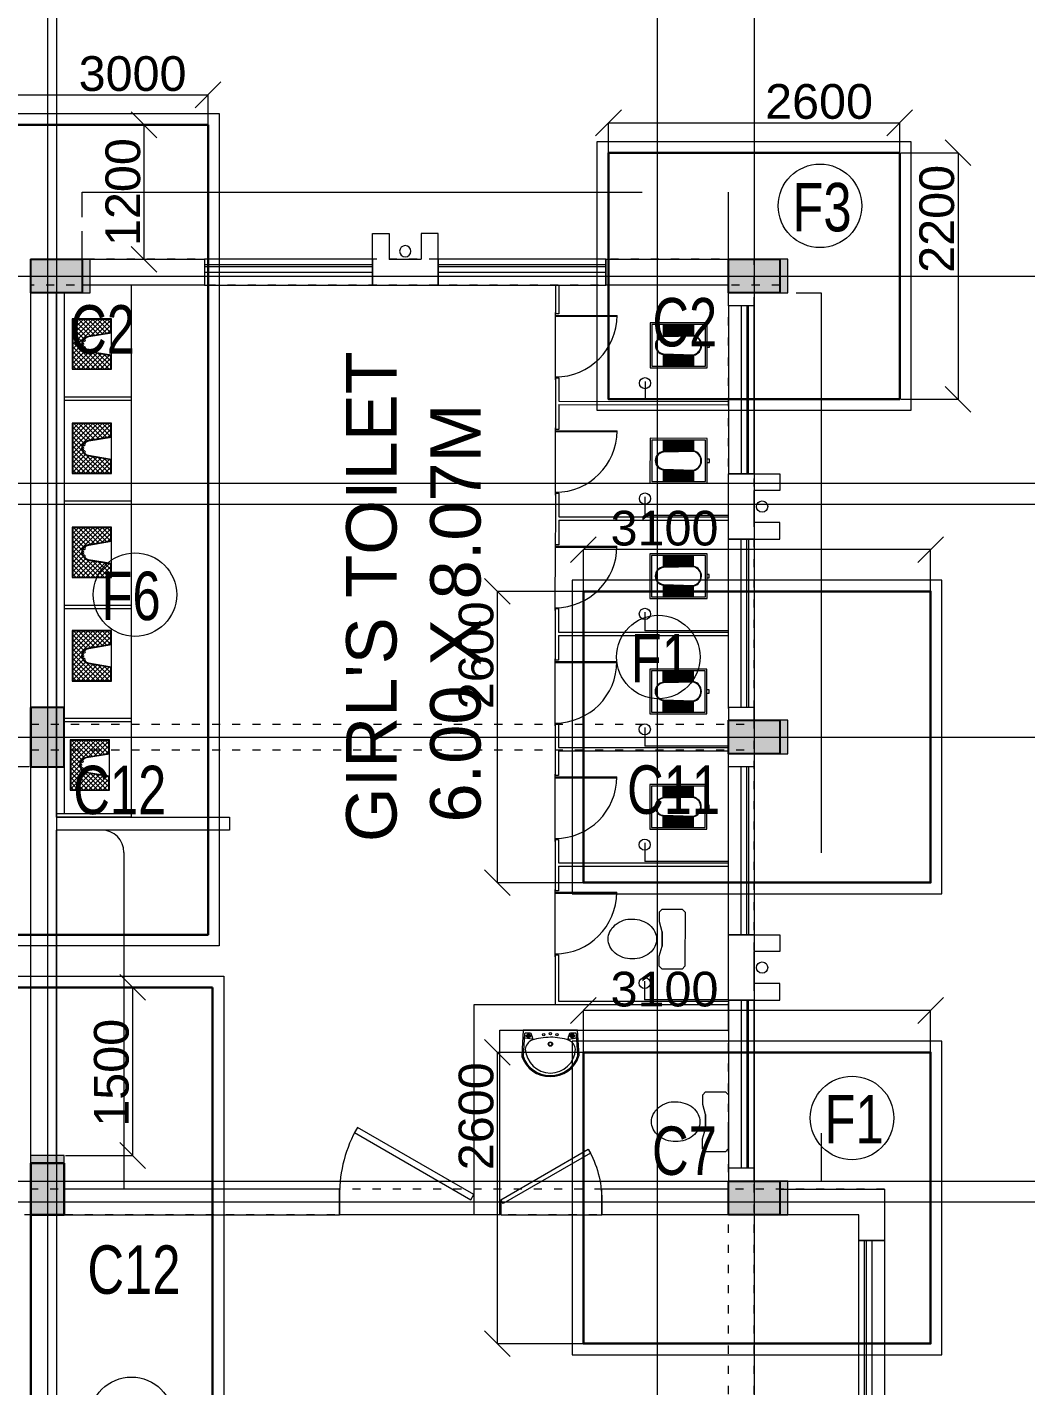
# Model space of a CAD drawing. Header units: inches. Extents: x 719368 to 6315912, y -2624014 to 446967.
# Drawn here: x 6032277 to 6041275, y -2131676 to -2119548 of the extents above; entities that cross this region are included whole.
import ezdxf
from ezdxf.lldxf.tags import DXFTag

# ---------------------------------------------------------------- set-up
doc = ezdxf.new("R2010")
doc.units = ezdxf.units.IN
doc.header["$LTSCALE"] = 20
doc.header["$MEASUREMENT"] = 0
doc.header["$PDMODE"] = 3
for name, pattern in [('ACAD_ISO03W100', [30, 12, -18]), ('CENTER', [2, 1.25, -0.25, 0.25, -0.25]), ('CENTER2', [1.125, 0.75, -0.125, 0.125, -0.125]), ('DASHED2', [0.375, 0.25, -0.125])]:
    doc.linetypes.add(name, pattern=pattern)
doc.layers.get('0').update_dxf_attribs({"color": 51, "lineweight": 30})
doc.layers.get('Defpoints').update_dxf_attribs({"lineweight": 25})
for name, color, linetype, lineweight in [('COL HATCH', 254, 'Continuous', 5), ('COL.FILL', 6, 'Continuous', 20), ('COLUMN', 2, 'Continuous', 25), ('CUBICAL TOILET', 160, 'Continuous', 9), ('DIM', 7, 'Continuous', 13), ('DOOR', 43, 'Continuous', 13), ('FIXTURE', 15, 'DASHDOT', 9), ('FOOTING', 73, 'Continuous', 30), ('GRID', 202, 'CENTER', 5), ('HACHE', 6, 'Continuous', 9), ('HIDDEN', 181, 'ACAD_ISO03W100', 18), ('PROJ.', 30, 'DASHED2', 13), ('STAIR', 4, 'Continuous', 25), ('Text', 7, 'Continuous', 15), ('Ventilator', 6, 'DASHED', 20), ('WALL', 1, 'Continuous', 18), ('window', 71, 'Continuous', 18), ('Window-Wall', 7, 'Continuous', 20)]:
    doc.layers.add(name, color=color, linetype=linetype, lineweight=lineweight)
doc.layers.add('expension joint', color=248, linetype='Continuous')
doc.styles.add('BOLD', font='arial.ttf')
doc.styles.add('DIM SUMBI', font='arial.ttf')
doc.styles.add('L120', font='simplex.shx', dxfattribs={"height": 1})
tags = doc.linetypes.add('DASHDOT', pattern=[1, 0.5, -0.25, 0, -0.25]).pattern_tags.tags
tags[10:11] = [DXFTag(74, 4), DXFTag(75, 0), DXFTag(340, '0'), DXFTag(46, 1.0), DXFTag(50, 0.0), DXFTag(44, 0.0), DXFTag(45, 0.0)]
tags[8:9] = [DXFTag(74, 4), DXFTag(75, 0), DXFTag(340, '0'), DXFTag(46, 1.0), DXFTag(50, 0.0), DXFTag(44, 0.0), DXFTag(45, 0.0)]
tags[6:7] = [DXFTag(74, 4), DXFTag(75, 0), DXFTag(340, '0'), DXFTag(46, 1.0), DXFTag(50, 0.0), DXFTag(44, 0.0), DXFTag(45, 0.0)]
tags[4:5] = [DXFTag(74, 4), DXFTag(75, 0), DXFTag(340, '0'), DXFTag(46, 1.0), DXFTag(50, 0.0), DXFTag(44, 0.0), DXFTag(45, 0.0)]
tags = doc.linetypes.add('DASHED', pattern=[0.75, 0.5, -0.25]).pattern_tags.tags
tags[6:7] = [DXFTag(74, 4), DXFTag(75, 0), DXFTag(340, '0'), DXFTag(46, 1.0), DXFTag(50, 0.0), DXFTag(44, 0.0), DXFTag(45, 0.0)]
tags[4:5] = [DXFTag(74, 4), DXFTag(75, 0), DXFTag(340, '0'), DXFTag(46, 1.0), DXFTag(50, 0.0), DXFTag(44, 0.0), DXFTag(45, 0.0)]
doc.dimstyles.new('PL1', dxfattribs={"dimtxt": 275, "dimasz": 230, "dimexe": 0.18, "dimexo": 12, "dimgap": 30, "dimtad": 1, "dimjust": 1, "dimdec": 0, "dimzin": 0, "dimdsep": 46, "dimtxsty": 'BOLD', "dimblk": 'OBLIQUE', "dimcen": 0.09, "dimclrd": 256, "dimclre": 256, "dimadec": 0, "dimazin": 0, "dimtfac": 1, "dimtdec": 0, "dimtofl": 0, "dimtmove": 0, "dimatfit": 3, "dimfxl": 0.18, "dimtolj": 1, "dimtzin": 0, "dimlwd": -1, "dimlwe": -1, "dimarcsym": 0})

# ---------------------------------------------------------------- blocks, each defined once
blk = doc.blocks.new('C3')
at = {"layer": 'COLUMN'}
h = blk.add_hatch(color=7, dxfattribs=at)
h.dxf.hatch_style = 1
h.paths.add_polyline_path([(0.3, 0), (0, 0), (0, -0.53), (0.3, -0.53)])
for p, q in [((0, 0), (0, -0.53)), ((0.3, 0), (0, 0)), ((0.3, -0.53), (0.3, 0)), ((0, -0.53), (0.3, -0.53))]:
    blk.add_line(p, q, dxfattribs=at)
blk = doc.blocks.new('_Oblique')
at = {"layer": 'STAIR', "color": 0, "lineweight": -2}
blk.add_line((-0.5, -0.5), (0.5, 0.5), dxfattribs=at)
blk = doc.blocks.new('*D386')
at = {"layer": 'Defpoints', "color": 0, "transparency": 16777216}
for p in [(6040068, -2120669), (6040068, -2122869), (6040589, -2122869)]:
    blk.add_point(p, dxfattribs=at)
at = {"layer": 'DIM', "transparency": 16777216}
for p, q in [((6040080, -2120669), (6040590, -2120669)), ((6040589, -2120669), (6040589, -2122869)), ((6040080, -2122869), (6040590, -2122869))]:
    blk.add_line(p, q, dxfattribs=at)
at = {"layer": 'DIM', "transparency": 16777216, "xscale": 230, "yscale": 230, "zscale": 230}
for p, rotation in [((6040589, -2120669), 90), ((6040589, -2122869), 270)]:
    blk.add_blockref('_Oblique', p, dxfattribs=dict(at, rotation=rotation))
at = {"layer": 'DIM', "color": 0, "transparency": 16777216, "insert": (6040401, -2121259), "char_height": 310, "attachment_point": 5, "rotation": 90, "style": 'BOLD'}
blk.add_mtext('\\A1;2200', dxfattribs=at)
blk = doc.blocks.new('*D387')
at = {"layer": 'Defpoints', "color": 0, "transparency": 16777216}
for p in [(6040068, -2120402), (6037468, -2120915), (6040068, -2120907)]:
    blk.add_point(p, dxfattribs=at)
at = {"layer": 'DIM', "transparency": 16777216}
for p, q in [((6037468, -2120903), (6037468, -2120402)), ((6037468, -2120402), (6040068, -2120402)), ((6040068, -2120895), (6040068, -2120402))]:
    blk.add_line(p, q, dxfattribs=at)
at = {"layer": 'DIM', "transparency": 16777216, "xscale": 230, "yscale": 230, "zscale": 230, "rotation": 180}
blk.add_blockref('_Oblique', (6037468, -2120402), dxfattribs=at)
at = {"layer": 'DIM', "transparency": 16777216, "xscale": 230, "yscale": 230, "zscale": 230}
blk.add_blockref('_Oblique', (6040068, -2120402), dxfattribs=at)
at = {"layer": 'DIM', "color": 0, "transparency": 16777216, "insert": (6039348, -2120213), "char_height": 310, "attachment_point": 5, "style": 'BOLD'}
blk.add_mtext('\\A1;2600', dxfattribs=at)
blk = doc.blocks.new('*D400')
at = {"layer": 'Defpoints', "color": 0, "transparency": 16777216}
for p in [(6033892, -2120152), (6030892, -2120666), (6033892, -2120658)]:
    blk.add_point(p, dxfattribs=at)
at = {"layer": 'DIM', "transparency": 16777216}
for p, q in [((6030892, -2120654), (6030892, -2120152)), ((6030892, -2120152), (6033892, -2120152)), ((6033892, -2120646), (6033892, -2120152))]:
    blk.add_line(p, q, dxfattribs=at)
at = {"layer": 'DIM', "transparency": 16777216, "xscale": 230, "yscale": 230, "zscale": 230, "rotation": 180}
blk.add_blockref('_Oblique', (6030892, -2120152), dxfattribs=at)
at = {"layer": 'DIM', "transparency": 16777216, "xscale": 230, "yscale": 230, "zscale": 230}
blk.add_blockref('_Oblique', (6033892, -2120152), dxfattribs=at)
at = {"layer": 'DIM', "color": 0, "transparency": 16777216, "insert": (6033218, -2119964), "char_height": 310, "attachment_point": 5, "style": 'BOLD'}
blk.add_mtext('\\A1;3000', dxfattribs=at)
blk = doc.blocks.new('*D401')
at = {"layer": 'Defpoints', "color": 0, "transparency": 16777216}
for p in [(6033034, -2120420), (6033034, -2121620), (6033321, -2121620)]:
    blk.add_point(p, dxfattribs=at)
at = {"layer": 'DIM', "transparency": 16777216}
for p, q in [((6033046, -2120420), (6033321, -2120420)), ((6033321, -2121620), (6033321, -2120420)), ((6033046, -2121620), (6033321, -2121620))]:
    blk.add_line(p, q, dxfattribs=at)
at = {"layer": 'DIM', "transparency": 16777216, "xscale": 230, "yscale": 230, "zscale": 230}
for p, rotation in [((6033321, -2120420), 90), ((6033321, -2121620), 270)]:
    blk.add_blockref('_Oblique', p, dxfattribs=dict(at, rotation=rotation))
at = {"layer": 'DIM', "color": 0, "transparency": 16777216, "insert": (6033133, -2121020), "char_height": 310, "attachment_point": 5, "rotation": 90, "style": 'BOLD'}
blk.add_mtext('\\A1;1200', dxfattribs=at)
blk = doc.blocks.new('*D402')
at = {"layer": 'Defpoints', "color": 0, "transparency": 16777216}
for p in [(6032308, -2126150), (6031386, -2127650), (6032308, -2127650)]:
    blk.add_point(p, dxfattribs=at)
at = {"layer": 'DIM', "transparency": 16777216}
for p, q in [((6032296, -2126150), (6031385, -2126150)), ((6031386, -2127650), (6031386, -2126150)), ((6032296, -2127650), (6031385, -2127650))]:
    blk.add_line(p, q, dxfattribs=at)
at = {"layer": 'DIM', "transparency": 16777216, "xscale": 230, "yscale": 230, "zscale": 230}
for p, rotation in [((6031386, -2126150), 90), ((6031386, -2127650), 270)]:
    blk.add_blockref('_Oblique', p, dxfattribs=dict(at, rotation=rotation))
at = {"layer": 'DIM', "color": 0, "transparency": 16777216, "insert": (6031197, -2126887), "char_height": 310, "attachment_point": 5, "rotation": 90, "style": 'BOLD'}
blk.add_mtext('\\A1;1500', dxfattribs=at)
blk = doc.blocks.new('*D403')
at = {"layer": 'Defpoints', "color": 0, "transparency": 16777216}
for p in [(6032608, -2128120), (6033218, -2128120), (6032608, -2129620)]:
    blk.add_point(p, dxfattribs=at)
at = {"layer": 'DIM', "transparency": 16777216}
for p, q in [((6032620, -2128120), (6033219, -2128120)), ((6033218, -2128120), (6033218, -2129620)), ((6032620, -2129620), (6033219, -2129620))]:
    blk.add_line(p, q, dxfattribs=at)
at = {"layer": 'DIM', "transparency": 16777216, "xscale": 230, "yscale": 230, "zscale": 230}
for p, rotation in [((6033218, -2128120), 90), ((6033218, -2129620), 270)]:
    blk.add_blockref('_Oblique', p, dxfattribs=dict(at, rotation=rotation))
at = {"layer": 'DIM', "color": 0, "transparency": 16777216, "insert": (6033030, -2128882), "char_height": 310, "attachment_point": 5, "rotation": 90, "style": 'BOLD'}
blk.add_mtext('\\A1;1500', dxfattribs=at)
blk = doc.blocks.new('*D225')
at = {"layer": 'Defpoints', "color": 0, "transparency": 16777216}
for p in [(6037484, -2124585), (6036475, -2127185), (6037457, -2127185)]:
    blk.add_point(p, dxfattribs=at)
at = {"layer": 'DIM', "transparency": 16777216}
for p, q in [((6037472, -2124585), (6036475, -2124585)), ((6036475, -2124585), (6036475, -2127185)), ((6037445, -2127185), (6036475, -2127185))]:
    blk.add_line(p, q, dxfattribs=at)
at = {"layer": 'DIM', "transparency": 16777216, "xscale": 230, "yscale": 230, "zscale": 230}
for p, rotation in [((6036475, -2124585), 90), ((6036475, -2127185), 270)]:
    blk.add_blockref('_Oblique', p, dxfattribs=dict(at, rotation=rotation))
at = {"layer": 'DIM', "color": 0, "transparency": 16777216, "insert": (6036287, -2125155), "char_height": 310, "attachment_point": 5, "rotation": 90, "style": 'BOLD'}
blk.add_mtext('\\A1;2600', dxfattribs=at)
blk = doc.blocks.new('*D226')
at = {"layer": 'Defpoints', "color": 0, "transparency": 16777216}
for p in [(6037244, -2124211), (6037244, -2124823), (6040344, -2124831)]:
    blk.add_point(p, dxfattribs=at)
at = {"layer": 'DIM', "transparency": 16777216}
for p, q in [((6037244, -2124811), (6037244, -2124211)), ((6040344, -2124211), (6037244, -2124211)), ((6040344, -2124819), (6040344, -2124211))]:
    blk.add_line(p, q, dxfattribs=at)
at = {"layer": 'DIM', "transparency": 16777216, "xscale": 230, "yscale": 230, "zscale": 230, "rotation": 180}
blk.add_blockref('_Oblique', (6037244, -2124211), dxfattribs=at)
at = {"layer": 'DIM', "transparency": 16777216, "xscale": 230, "yscale": 230, "zscale": 230}
blk.add_blockref('_Oblique', (6040344, -2124211), dxfattribs=at)
at = {"layer": 'DIM', "color": 0, "transparency": 16777216, "insert": (6037968, -2124022), "char_height": 310, "attachment_point": 5, "style": 'BOLD'}
blk.add_mtext('\\A1;3100', dxfattribs=at)
blk = doc.blocks.new('*D227')
at = {"layer": 'Defpoints', "color": 0, "transparency": 16777216}
for p in [(6037484, -2128700), (6036475, -2131300), (6037457, -2131300)]:
    blk.add_point(p, dxfattribs=at)
at = {"layer": 'DIM', "transparency": 16777216}
for p, q in [((6037472, -2128700), (6036475, -2128700)), ((6036475, -2128700), (6036475, -2131300)), ((6037445, -2131300), (6036475, -2131300))]:
    blk.add_line(p, q, dxfattribs=at)
at = {"layer": 'DIM', "transparency": 16777216, "xscale": 230, "yscale": 230, "zscale": 230}
for p, rotation in [((6036475, -2128700), 90), ((6036475, -2131300), 270)]:
    blk.add_blockref('_Oblique', p, dxfattribs=dict(at, rotation=rotation))
at = {"layer": 'DIM', "color": 0, "transparency": 16777216, "insert": (6036287, -2129270), "char_height": 310, "attachment_point": 5, "rotation": 90, "style": 'BOLD'}
blk.add_mtext('\\A1;2600', dxfattribs=at)
blk = doc.blocks.new('*D228')
at = {"layer": 'Defpoints', "color": 0, "transparency": 16777216}
for p in [(6037244, -2128326), (6037244, -2128938), (6040344, -2128946)]:
    blk.add_point(p, dxfattribs=at)
at = {"layer": 'DIM', "transparency": 16777216}
for p, q in [((6037244, -2128926), (6037244, -2128326)), ((6040344, -2128326), (6037244, -2128326)), ((6040344, -2128934), (6040344, -2128326))]:
    blk.add_line(p, q, dxfattribs=at)
at = {"layer": 'DIM', "transparency": 16777216, "xscale": 230, "yscale": 230, "zscale": 230, "rotation": 180}
blk.add_blockref('_Oblique', (6037244, -2128326), dxfattribs=at)
at = {"layer": 'DIM', "transparency": 16777216, "xscale": 230, "yscale": 230, "zscale": 230}
blk.add_blockref('_Oblique', (6040344, -2128326), dxfattribs=at)
at = {"layer": 'DIM', "color": 0, "transparency": 16777216, "insert": (6037968, -2128137), "char_height": 310, "attachment_point": 5, "style": 'BOLD'}
blk.add_mtext('\\A1;3100', dxfattribs=at)
blk = doc.blocks.new('*U81')
for p, q in [((0, 0), (0, 6)), ((40, 0), (40, 6))]:
    blk.add_line(p, q)
blk.add_lwpolyline([(0, 0), (34.64, -20), (35.52, -18.48), (0.88, 1.52)], close=True)
blk.add_arc((0, 0), 40, 330, 360)
blk = doc.blocks.new('New Doors')
at = {"layer": 'DOOR'}
blk.add_line((0, 0.18), (1.199, 0.18), dxfattribs=at)
at = {"layer": 'DOOR', "xscale": 0.0299845412869386, "yscale": 0.0299845412869386, "zscale": 0.0299845412869386}
blk.add_blockref('*U81', (0, 0), dxfattribs=at)
blk = doc.blocks.new('*X5')
at = {"color": 0}
for p, q in [((705, 323), (943, 561)), ((705, 365), (900, 561)), ((705, 408), (858, 561)), ((705, 450), (815, 561)), ((705, 493), (773, 561)), ((705, 535), (730, 561)), ((848, 383), (705, 526)), ((854, 419), (712, 561)), ((866, 449), (755, 561)), ((888, 469), (797, 561)), ((921, 479), (839, 561)), ((1145, 298), (882, 561)), ((899, 474), (985, 561)), ((1145, 340), (924, 561)), ((944, 477), (1027, 561)), ((1145, 383), (967, 561)), ((971, 462), (1070, 561)), ((990, 438), (1112, 561)), ((998, 404), (1145, 551)), ((1004, 368), (1145, 508)), ((1145, 425), (1009, 561)), ((1145, 467), (1051, 561)), ((1145, 510), (1094, 561)), ((1145, 552), (1136, 561)), ((842, 346), (705, 483)), ((835, 310), (705, 441)), ((705, 280), (858, 434)), ((829, 274), (705, 398)), ((705, 238), (847, 381)), ((1145, 255), (999, 401)), ((1011, 332), (1145, 466)), ((1017, 295), (1145, 423)), ((1023, 259), (1145, 381)), ((823, 237), (705, 356)), ((798, 221), (705, 314)), ((755, 221), (705, 271)), ((730, 221), (839, 330)), ((772, 221), (830, 279)), ((1137, 221), (1007, 350)), ((1095, 221), (1016, 299)), ((1052, 221), (1024, 248)), ((1029, 223), (1145, 339)), ((1069, 221), (1145, 296)), ((1112, 221), (1145, 254)), ((713, 221), (705, 229)), ((815, 221), (822, 228))]:
    blk.add_line(p, q, dxfattribs=at)
blk = doc.blocks.new('RSA CL7')
blk.add_lwpolyline([(8.86, 0), (-8.86, 0), (-8.86, -13.78), (-3.94, -13.78), (3.94, -13.78), (8.86, -13.78)], close=True)
blk.add_lwpolyline([(-4.1, -13.58), (-2.78, -5.72, -0.835943), (2.8, -5.76), (4.1, -13.58), (8.66, -13.58), (8.66, -0.2), (-8.66, -0.2), (-8.66, -13.58)], format="xyb", close=True)
blk.add_lwpolyline([(-3.94, -13.78), (-2.59, -5.75, -0.835548), (2.61, -5.79), (3.94, -13.78)], format="xyb")
for centre, start, end in [((-1.41, -4.14), 207.2135, 40.9564), ((-0.03, -3.6), 185.8999, 355.8249), ((1.47, -4.14), 140.9962, 329.3468)]:
    blk.add_arc(centre, 0.493, start, end)
at = {"xscale": 0.0393714285714286, "yscale": 0.0393714285714286, "zscale": 0.0393714285714286}
blk.add_blockref('*X5', (-36.41, -22.27), dxfattribs=at)
blk = doc.blocks.new('New Shaft')
at = {"layer": 'FIXTURE'}
blk.add_circle((0.327, -0.302), 0.05, dxfattribs=at)
at = {"layer": 'WALL'}
for p, q in [((0.035, 0), (0.62, 0)), ((0.035, 0), (0.035, -0.46)), ((0.62, 0), (0.62, -0.46)), ((0.185, -0.46), (0.185, -0.23)), ((0.185, -0.23), (0.47, -0.23)), ((0.47, -0.46), (0.47, -0.23)), ((0.035, -0.46), (0.185, -0.46)), ((0.62, -0.46), (0.47, -0.46))]:
    blk.add_line(p, q, dxfattribs=at)
blk = doc.blocks.new('VENTILATOR')
at = {"layer": 'Ventilator', "ltscale": 0.02}
for p, q in [((-0.18, -1.5), (-0.18, 0)), ((-0.165, 0), (-0.165, -1.5))]:
    blk.add_line(p, q, dxfattribs=at)
at = {"layer": 'Window-Wall'}
for p, q in [((-0.23, 0), (0, 0)), ((-0.23, -1.5), (-0.23, 0)), ((-0.115, 0), (-0.115, -1.5)), ((0, 0), (0, -1.5)), ((-0.23, -1.5), (0, -1.5))]:
    blk.add_line(p, q, dxfattribs=at)
blk = doc.blocks.new('RH 1200')
for p, q in [((20.99, 0), (20.99, 43.31)), ((21.65, 0), (21.65, 43.31)), ((-21.65, 0), (21.65, 0)), ((21.65, 0), (20.99, 0))]:
    blk.add_line(p, q)
at = {"extrusion": (0, 0, -1)}
blk.add_ellipse((21.65, 0), major_axis=(-30.62, 30.62), ratio=1, start_param=5.497787, end_param=7.068583, dxfattribs=at)
blk = doc.blocks.new('GHH')
at = {"layer": 'DOOR', "ltscale": 20}
blk.add_line((3289.697, -299.103), (3289.697, -299.853), dxfattribs=at)
at = {"layer": 'DOOR', "ltscale": 20, "xscale": 0.015874999996413, "yscale": 0.015874999996413, "zscale": 0.015874999996413, "rotation": 270}
blk.add_blockref('RH 1200', (3289.697, -299.479), dxfattribs=at)
blk = doc.blocks.new('RSA CL6')
for p, q in [((5.51, 3.48), (5.51, 7.28)), ((5.91, 3.47), (5.91, 7.28)), ((6.3, 3.46), (6.3, 7.28)), ((6.69, 3.45), (6.69, 7.28)), ((7.09, 3.44), (7.09, 7.28)), ((7.48, 3.43), (7.48, 7.28)), ((7.87, 3.42), (7.87, 7.28)), ((8.27, 3.41), (8.27, 7.28)), ((8.66, 3.4), (8.66, 7.28)), ((9.06, 3.39), (9.06, 7.28)), ((9.45, 3.38), (9.45, 7.28)), ((9.84, 3.37), (9.84, 7.28)), ((10.24, 3.36), (10.24, 7.28)), ((10.63, 3.35), (10.63, 7.28)), ((11.02, 3.34), (11.02, 7.28)), ((11.42, 3.33), (11.42, 7.28)), ((11.81, 3.32), (11.81, 7.28)), ((12.2, 3.31), (12.2, 7.28)), ((12.6, 3.31), (12.6, 7.28)), ((12.99, 3.3), (12.99, 7.28)), ((13.39, 3.29), (13.39, 7.28)), ((13.78, 3.28), (13.78, 7.28)), ((14.17, 3.27), (14.17, 7.28)), ((14.57, 3.26), (14.57, 7.28)), ((14.96, 3.25), (14.96, 7.28)), ((15.35, 3.24), (15.35, 7.28)), ((15.75, 3.23), (15.75, 7.28)), ((16.14, 3.22), (16.14, 7.28)), ((16.14, 7.28), (16.14, 3.22)), ((5.51, -7.28), (5.51, -3.47)), ((5.91, -7.28), (5.91, -3.45)), ((6.3, -7.28), (6.3, -3.44)), ((6.69, -7.28), (6.69, -3.43)), ((7.09, -7.28), (7.09, -3.42)), ((7.48, -7.28), (7.48, -3.41)), ((7.87, -7.28), (7.87, -3.4)), ((8.27, -7.28), (8.27, -3.39)), ((8.66, -7.28), (8.66, -3.38)), ((9.06, -7.28), (9.06, -3.37)), ((9.45, -7.28), (9.45, -3.36)), ((9.84, -7.28), (9.84, -3.34)), ((10.24, -7.28), (10.24, -3.33)), ((10.63, -7.28), (10.63, -3.32)), ((11.02, -7.28), (11.02, -3.31)), ((11.42, -7.28), (11.42, -3.3)), ((11.81, -7.28), (11.81, -3.29)), ((12.2, -7.28), (12.2, -3.28)), ((12.6, -7.28), (12.6, -3.27)), ((12.99, -7.28), (12.99, -3.26)), ((13.39, -7.28), (13.39, -3.24)), ((13.78, -7.28), (13.78, -3.23)), ((14.17, -7.28), (14.17, -3.22)), ((14.57, -7.28), (14.57, -3.21)), ((14.96, -7.28), (14.96, -3.2)), ((15.35, -7.28), (15.35, -3.19)), ((15.75, -7.28), (15.75, -3.18)), ((16.14, -3.17), (16.14, -7.28)), ((16.14, -7.28), (16.14, -3.17))]:
    blk.add_line(p, q)
for points in [[(0.79, 7.87), (20.87, 7.87), (20.87, -7.87), (0.79, -7.87)], [(1.38, 7.28), (20.28, 7.28), (20.28, -7.28), (1.38, -7.28)]]:
    blk.add_lwpolyline(points, close=True)
blk.add_lwpolyline([(0.79, -0.59), (0, -0.59), (0, 0.59), (0.79, 0.59)])
for points in [[(5.51, 3.48), (16.14, 3.22, -0.899983), (16.14, -3.17), (5.54, -3.47, -0.799392)], [(5.53, 3.28), (16.13, 3.02, -0.897689), (16.12, -2.97), (5.56, -3.27, -0.793494), (5.53, 3.28)]]:
    blk.add_lwpolyline(points, format="xyb", close=True)
blk = doc.blocks.new('ENGLISH SHEET')
at = {"layer": 'FIXTURE'}
for p, q in [((4663.798, 251.204), (4663.773, 251.179)), ((4663.976, 251.204), (4663.798, 251.204)), ((4664.002, 251.179), (4663.976, 251.204)), ((4663.773, 251.179), (4663.773, 250.696)), ((4663.976, 251.001), (4664.002, 251.09)), ((4664.002, 251.09), (4664.002, 251.179)), ((4663.976, 250.874), (4663.976, 251.001)), ((4663.976, 251.001), (4663.976, 250.874)), ((4664.002, 250.785), (4663.976, 250.874)), ((4664.002, 250.696), (4664.002, 250.785)), ((4663.773, 250.696), (4663.798, 250.67)), ((4663.798, 250.67), (4663.976, 250.67)), ((4663.976, 250.67), (4664.002, 250.696))]:
    blk.add_line(p, q, dxfattribs=at)
blk.add_lwpolyline([(4664.459, 250.937, 0.117036), (4664.443, 251.003, 0.104338), (4664.396, 251.063, 0.09029), (4664.321, 251.105, 0.09898), (4664.243, 251.115, 0.08237), (4664.159, 251.101, 0.09029), (4664.09, 251.063, 0.104338), (4664.043, 251.003, 0.117036), (4664.027, 250.937, 0.117036), (4664.043, 250.871, 0.104338), (4664.09, 250.811, 0.09029), (4664.159, 250.773, 0.08237), (4664.243, 250.759, 0.08237), (4664.327, 250.773, 0.09029), (4664.396, 250.811, 0.104338), (4664.443, 250.871, 0.117036)], format="xyb", close=True, dxfattribs=at)
blk = doc.blocks.new('RSA BASIN 9')
for points in [[(-0.1, -16.2, 0.340881), (10.04, -9, 0.074195), (10.06, -8.89), (9.53, 0), (-9.54, 0), (-10.02, -8.77, 0.082611), (-9.96, -9.15, 0.330812), (-0.1, -16.2)], [(0, -15.03, 0.391482), (8.86, -6.67, 0.252869), (6.53, -3.51, 0.087242), (0.02, -2.46, 0.079484), (-6.53, -3.51, 0.2542), (-8.82, -6.67, 0.39026), (0, -15.03)], [(-8.57, -1.96, -0.907437), (-8.45, -1.81), (-7.52, -2.57, -0.907437), (-7.64, -2.72)], [(-8.2, -1.64, -0.907437), (-8.07, -1.49), (-7.14, -2.25, -0.907437), (-7.27, -2.4)], [(-7.82, -1.32, -0.907437), (-7.7, -1.17), (-6.77, -1.93, -0.907437), (-6.89, -2.08)], [(7.82, -1.32, 0.907437), (7.7, -1.17), (6.77, -1.93, 0.907437), (6.89, -2.08)], [(8.2, -1.64, 0.907437), (8.07, -1.49), (7.14, -2.25, 0.907437), (7.27, -2.4)], [(8.57, -1.96, 0.907437), (8.45, -1.81), (7.52, -2.57, 0.907437), (7.64, -2.72)]]:
    blk.add_lwpolyline(points, format="xyb", close=True)
for points in [[(-5.93, -3.31), (-6.16, -2.95, -0.183787), (-6.22, -2.68, 0.126662), (-6.25, -2.43), (-6.59, -1.44, 0.35453), (-7.05, -0.98), (-8.75, -0.98, 0.414214), (-9.14, -1.37), (-9.56, -9.09, 0.329849), (-0.07, -15.81, 0.338736), (9.65, -8.94, 0.075632), (9.66, -8.82), (9.14, -1.37, 0.414214), (8.75, -0.98), (7.05, -0.98, 0.35453), (6.59, -1.44), (6.25, -2.43, 0.126662), (6.22, -2.68, -0.183787), (6.16, -2.95), (5.93, -3.31)], [(-6.18, -3.39), (-6.24, -3.29, 0.220542), (-6.52, -3.11), (-8.75, -2.78, -0.361119), (-9.19, -2.35)], [(6.18, -3.39), (6.24, -3.29, -0.220542), (6.52, -3.11), (8.75, -2.78, 0.358803), (9.21, -2.33, 0.358803)]]:
    blk.add_lwpolyline(points, format="xyb")
for centre, radius in [((-2.35, -1.56), 0.399), ((0, -4.82), 0.771), ((0, -4.82), 0.602), ((0, -1.23), 0.399), ((2.28, -1.51), 0.399)]:
    blk.add_circle(centre, radius)
blk = doc.blocks.new('A$C0E890EBD')
at = {"layer": 'COL HATCH', "linetype": 'CENTER2'}
h = blk.add_hatch(color=3, dxfattribs=at)
h.dxf.hatch_style = 1
h.paths.add_polyline_path([(101.1909, 20.11), (101.1909, 20.41), (101.6509, 20.41), (101.6509, 20.11)])
h = blk.add_hatch(color=3, dxfattribs=at)
h.dxf.hatch_style = 1
h.paths.add_polyline_path([(101.1909, 20.11), (101.1909, 20.41), (101.6509, 20.41), (101.6509, 20.11)])
h = blk.add_hatch(color=3, dxfattribs=at)
h.dxf.hatch_style = 1
h.paths.add_polyline_path([(107.4209, 20.11), (107.4209, 20.41), (107.8809, 20.41), (107.8809, 20.11)])
at = {"layer": 'COL HATCH'}
h = blk.add_hatch(color=3, dxfattribs=at)
h.dxf.hatch_style = 1
h.paths.add_polyline_path([(101.1909, 15.88), (101.4909, 15.88), (101.4909, 16.41), (101.1909, 16.41)])
h = blk.add_hatch(color=3, dxfattribs=at)
h.dxf.hatch_style = 1
h.paths.add_polyline_path([(101.1909, 15.88), (101.4909, 15.88), (101.4909, 16.41), (101.1909, 16.41)])
at = {"layer": 'COL HATCH', "linetype": 'CENTER2'}
h = blk.add_hatch(color=3, dxfattribs=at)
h.dxf.hatch_style = 1
h.paths.add_polyline_path([(107.4209, 15.995), (107.4209, 16.295), (107.8809, 16.295), (107.8809, 15.995)])
h = blk.add_hatch(color=3, dxfattribs=at)
h.dxf.hatch_style = 1
h.paths.add_polyline_path([(101.1909, 12.34), (101.4909, 12.34), (101.4909, 11.88), (101.1909, 11.88)])
h = blk.add_hatch(color=3, dxfattribs=at)
h.dxf.hatch_style = 1
h.paths.add_polyline_path([(101.1909, 11.88), (101.4909, 11.88), (101.4909, 12.34), (101.1909, 12.34)])
h = blk.add_hatch(color=3, dxfattribs=at)
h.dxf.hatch_style = 1
h.paths.add_polyline_path([(101.1909, 11.88), (101.4909, 11.88), (101.4909, 12.34), (101.1909, 12.34)])
h = blk.add_hatch(color=3, dxfattribs=at)
h.dxf.hatch_style = 1
h.paths.add_polyline_path([(101.1909, 11.88), (101.4909, 11.88), (101.4909, 12.34), (101.1909, 12.34)])
h = blk.add_hatch(color=3, dxfattribs=at)
h.dxf.hatch_style = 1
h.paths.add_polyline_path([(101.1909, 11.88), (101.4909, 11.88), (101.4909, 12.34), (101.1909, 12.34)])
h = blk.add_hatch(color=3, dxfattribs=at)
h.dxf.hatch_style = 1
h.paths.add_polyline_path([(107.4209, 11.88), (107.4209, 12.18), (107.8809, 12.18), (107.8809, 11.88)])
at = {"layer": 'COLUMN', "color": 3}
for p, q in [((101.4909, 16.41), (101.1909, 16.41)), ((101.1909, 16.41), (101.1909, 15.88)), ((101.4909, 16.41), (101.1909, 16.41)), ((101.1909, 16.41), (101.1909, 15.88)), ((101.4909, 15.88), (101.4909, 16.41)), ((101.4909, 15.88), (101.4909, 16.41)), ((101.1909, 15.88), (101.4909, 15.88)), ((101.1909, 15.88), (101.4909, 15.88))]:
    blk.add_line(p, q, dxfattribs=at)
at = {"layer": 'COLUMN', "color": 3, "linetype": 'CENTER2'}
for points in [[(101.1909, 20.11), (101.1909, 20.41), (101.6509, 20.41), (101.6509, 20.11), (101.1909, 20.11)], [(101.1909, 20.11), (101.1909, 20.41), (101.6509, 20.41), (101.6509, 20.11), (101.1909, 20.11)], [(107.4209, 20.11), (107.4209, 20.41), (107.8809, 20.41), (107.8809, 20.11), (107.4209, 20.11)], [(107.4209, 15.995), (107.4209, 16.295), (107.8809, 16.295), (107.8809, 15.995), (107.4209, 15.995)], [(101.1909, 12.34), (101.4909, 12.34), (101.4909, 11.88), (101.1909, 11.88), (101.1909, 12.34)], [(101.1909, 11.88), (101.4909, 11.88), (101.4909, 12.34), (101.1909, 12.34), (101.1909, 11.88)], [(101.1909, 11.88), (101.4909, 11.88), (101.4909, 12.34), (101.1909, 12.34), (101.1909, 11.88)], [(101.1909, 11.88), (101.4909, 11.88), (101.4909, 12.34), (101.1909, 12.34), (101.1909, 11.88)], [(101.1909, 11.88), (101.4909, 11.88), (101.4909, 12.34), (101.1909, 12.34), (101.1909, 11.88)], [(107.4209, 11.88), (107.4209, 12.18), (107.8809, 12.18), (107.8809, 11.88), (107.4209, 11.88)]]:
    blk.add_lwpolyline(points, dxfattribs=at)
at = {"layer": 'CUBICAL TOILET'}
for p, q in [((105.8775, 20.177), (105.8774, 19.9213)), ((105.9075, 20.177), (105.9074, 19.9213)), ((105.9074, 19.9213), (105.8774, 19.9213)), ((105.877, 19.3517), (105.8769, 19.112)), ((105.877, 19.3517), (105.907, 19.3517)), ((105.907, 19.3517), (105.9069, 19.142)), ((105.8769, 19.112), (105.8767, 18.8913)), ((105.9069, 19.112), (105.9067, 18.8913)), ((105.9069, 19.142), (107.4269, 19.141)), ((105.9069, 19.112), (107.4269, 19.111)), ((105.9067, 18.8913), (105.8767, 18.8913)), ((105.8763, 18.3217), (105.8762, 18.082)), ((105.8763, 18.3217), (105.9063, 18.3217)), ((105.9063, 18.3217), (105.9062, 18.112)), ((105.8762, 18.082), (105.876, 17.8613)), ((105.9062, 18.082), (105.906, 17.8613)), ((105.9062, 18.112), (107.4262, 18.111)), ((105.9062, 18.082), (107.4262, 18.081)), ((105.906, 17.8613), (105.876, 17.8613)), ((105.8757, 17.2917), (105.8755, 17.052)), ((105.8757, 17.2917), (105.9057, 17.2917)), ((105.9057, 17.2917), (105.9055, 17.082)), ((105.8755, 17.052), (105.8754, 16.8313)), ((105.9055, 17.052), (105.9054, 16.8313)), ((105.9055, 17.082), (107.4255, 17.081)), ((105.9055, 17.052), (107.4255, 17.051)), ((105.9054, 16.8313), (105.8754, 16.8313)), ((105.875, 16.2617), (105.8749, 16.022)), ((105.875, 16.2617), (105.905, 16.2617)), ((105.905, 16.2617), (105.9049, 16.052)), ((105.8749, 16.022), (105.8747, 15.8013)), ((105.9049, 16.022), (105.9047, 15.8013)), ((105.9049, 16.052), (107.4211, 16.051)), ((105.9049, 16.022), (107.4211, 16.021)), ((105.9047, 15.8013), (105.8747, 15.8013)), ((105.8743, 15.2317), (105.8742, 14.992)), ((105.8743, 15.2317), (105.9043, 15.2317)), ((105.9043, 15.2317), (105.9042, 15.022)), ((105.8742, 14.992), (105.874, 14.7713)), ((105.9042, 14.992), (105.904, 14.7713)), ((105.9042, 15.022), (107.4242, 15.021)), ((105.9042, 14.992), (107.4242, 14.991)), ((105.904, 14.7713), (105.874, 14.7713)), ((105.8737, 14.2017), (105.8734, 13.757)), ((105.8737, 14.2017), (105.9037, 14.2017)), ((105.9037, 14.2017), (105.9034, 13.787)), ((105.9034, 13.787), (107.4209, 13.786))]:
    blk.add_line(p, q, dxfattribs=at)
at = {"layer": 'expension joint'}
blk.add_line((101.1909, 11.88), (101.1909, 8.53), dxfattribs=at)
at = {"layer": 'FIXTURE'}
for p, q in [((102.0897, 20.1798), (102.0897, 15.4298)), ((101.4897, 20.1098), (101.4897, 16.3748)), ((102.0908, 19.1798), (101.4908, 19.1798)), ((102.0908, 19.1498), (101.4908, 19.1498)), ((102.0904, 18.2498), (101.4904, 18.2498)), ((102.0904, 18.2198), (101.4904, 18.2198)), ((101.4897, 17.9498), (101.4897, 15.4598)), ((101.4897, 17.9498), (101.4897, 15.4598)), ((102.0901, 17.3198), (101.4901, 17.3198)), ((102.0901, 17.2898), (101.4901, 17.2898)), ((102.09, 16.31), (101.49, 16.31)), ((102.09, 16.28), (101.49, 16.28)), ((102.0901, 15.4598), (101.4197, 15.4598)), ((102.0901, 15.4598), (101.4197, 15.4598)), ((102.0897, 15.4298), (101.4209, 15.4298)), ((102.0897, 15.4298), (101.4209, 15.4298)), ((101.8236, 15.3148), (101.4209, 15.3148)), ((102.0234, 15.1147), (102.0234, 12.11))]:
    blk.add_line(p, q, dxfattribs=at)
at = {"layer": 'FIXTURE', "ltscale": 0.05}
for p, q in [((106.677, 19.3198), (106.6769, 19.154)), ((107.4269, 19.1535), (106.6769, 19.154)), ((106.6763, 18.2898), (106.6762, 18.124)), ((107.4262, 18.1235), (106.6762, 18.124)), ((106.6757, 17.2598), (106.6755, 17.094)), ((107.4255, 17.0935), (106.6755, 17.094)), ((106.675, 16.2298), (106.6749, 16.064)), ((107.4211, 16.0635), (106.6749, 16.064)), ((106.6743, 15.1998), (106.6742, 15.034)), ((107.4242, 15.0335), (106.6742, 15.034)), ((106.6735, 13.9648), (106.6734, 13.799)), ((107.4209, 13.7985), (106.6734, 13.799))]:
    blk.add_line(p, q, dxfattribs=at)
for centre in [(106.677, 19.3039), (106.6763, 18.274), (106.6756, 17.244), (106.675, 16.214), (106.6743, 15.184), (106.6735, 13.949)]:
    blk.add_circle(centre, 0.05, dxfattribs=at)
at = {"layer": 'FIXTURE'}
blk.add_arc((101.8234, 15.1148), 0.2, 359.96287, 89.96287, dxfattribs=at)
at = {"layer": 'PROJ.'}
for p, q in [((101.6509, 21.0101), (107.4209, 21.0101)), ((107.4209, 20.41), (107.4209, 21.0101)), ((108.2509, 20.11), (108.2509, 12.18))]:
    blk.add_line(p, q, dxfattribs=at)
at = {"layer": 'PROJ.', "ltscale": 0.05}
for p, q in [((101.6509, 20.41), (101.6509, 21.0101)), ((107.6509, 20.11), (108.2509, 20.11)), ((107.6509, 12.18), (108.2509, 12.18))]:
    blk.add_line(p, q, dxfattribs=at)
at = {"layer": 'WALL'}
for p, q in [((101.1909, 12.34), (101.1909, 20.11)), ((101.1909, 12.34), (101.1909, 20.11)), ((101.4209, 15.4298), (101.4209, 20.11)), ((101.4209, 16.41), (101.4209, 20.11)), ((101.4209, 15.4298), (101.4209, 15.8936)), ((101.4209, 12.34), (101.4209, 15.3148)), ((101.4209, 12.34), (101.4209, 15.3148)), ((107.6509, 14.38), (107.4209, 14.38)), ((107.6509, 14.38), (107.8013, 14.38)), ((105.1509, 13.757), (107.4211, 13.757)), ((105.1509, 11.8799), (105.1509, 13.757)), ((107.4209, 13.527), (107.4209, 13.757)), ((105.3809, 13.527), (107.4211, 13.527)), ((105.3809, 11.8799), (105.3809, 13.527)), ((103.9481, 12.11), (101.4909, 12.11)), ((101.4909, 12.11), (101.4909, 11.88)), ((103.9481, 11.88), (103.9481, 12.11)), ((105.1509, 11.8799), (105.1509, 12.11)), ((107.4209, 12.11), (106.2904, 12.11)), ((106.2904, 11.88), (106.2904, 12.11)), ((107.8809, 12.11), (108.8167, 12.11)), ((107.8809, 11.88), (107.8809, 12.11)), ((108.8167, 12.11), (108.8167, 11.88)), ((101.4909, 11.88), (103.9481, 11.88)), ((105.3809, 11.8799), (105.1509, 11.8799)), ((107.4209, 11.88), (106.2904, 11.88)), ((108.5867, 11.88), (107.8809, 11.88)), ((108.5867, 11.65), (108.5867, 11.88)), ((108.8167, 11.88), (108.8167, 11.65)), ((108.8167, 11.65), (108.5867, 11.65))]:
    blk.add_line(p, q, dxfattribs=at)
at = {"layer": 'WALL', "linetype": 'CENTER2'}
blk.add_line((105.1509, 11.8799), (105.1509, 12.1099), dxfattribs=at)
at = {"layer": 'WALL'}
for points in [[(101.6509, 20.18), (101.6509, 20.41), (102.7434, 20.41), (102.7434, 20.18), (101.6509, 20.18)], [(101.6509, 20.18), (101.6509, 20.41), (102.7434, 20.41), (102.7434, 20.18), (101.6509, 20.18)], [(106.3284, 20.18), (106.3284, 20.41), (107.4209, 20.41), (107.4209, 20.18), (106.3284, 20.18)], [(107.6509, 19.995), (107.4209, 19.995), (107.4209, 20.11), (107.6509, 20.11), (107.6509, 19.995)], [(107.6509, 16.41), (107.4209, 16.41), (107.4209, 16.295), (107.6509, 16.295), (107.6509, 16.41)], [(107.6509, 15.88), (107.4209, 15.88), (107.4209, 15.995), (107.6509, 15.995), (107.6509, 15.88)], [(101.4209, 15.4298), (102.9674, 15.4298), (102.9674, 15.3148), (101.4209, 15.3148)], [(101.4209, 15.4298), (102.9674, 15.4298), (102.9674, 15.3148), (101.4209, 15.3148)]]:
    blk.add_lwpolyline(points, dxfattribs=at)
blk.add_lwpolyline([(107.4209, 12.18), (107.6509, 12.18), (107.6509, 12.295), (107.4209, 12.295)], close=True, dxfattribs=at)
at = {"layer": 'window'}
for p, q in [((108.6367, 8.76), (108.6367, 11.65)), ((108.6517, 11.65), (108.6517, 8.76))]:
    blk.add_line(p, q, dxfattribs=at)
at = {"layer": 'Window-Wall'}
for p, q in [((108.5867, 11.65), (108.8167, 11.65)), ((108.5867, 8.76), (108.5867, 11.65)), ((108.7017, 11.65), (108.7017, 8.76)), ((108.8167, 11.65), (108.8167, 8.76))]:
    blk.add_line(p, q, dxfattribs=at)
at = {"layer": 'DOOR', "xscale": -0.8000000001367671, "yscale": 0.8000000001375156, "zscale": 0.8000000001375136, "rotation": 179.9642723067066}
for p in [(-2526.0291, -218.3075), (-2526.0298, -219.3375), (-2526.0304, -220.3675), (-2526.0311, -221.3975), (-2526.0318, -222.4275), (-2526.0324, -223.4575)]:
    blk.add_blockref('GHH', p, dxfattribs=at)
at = {"layer": 'FIXTURE', "xscale": 0.02539999999487463, "yscale": 0.02539999999487463, "zscale": 0.02539999999487463, "rotation": 90}
for p in [(101.5622, 19.6527), (101.5622, 18.7227), (101.5622, 17.7927), (101.5622, 16.8697), (101.5438, 15.8947)]:
    blk.add_blockref('RSA CL7', p, dxfattribs=at)
at = {"layer": 'FIXTURE', "extrusion": (0, 0, -1), "xscale": 0.02539999999408093, "yscale": 0.02539999999408093, "zscale": -0.02539999999589774, "rotation": 0.03712623411802837}
for p in [(-107.2522, 19.6412), (-107.2515, 18.6112), (-107.2509, 17.5812), (-107.2502, 16.5512), (-107.2495, 15.5212)]:
    blk.add_blockref('RSA CL6', p, dxfattribs=at)
at = {"layer": 'FIXTURE', "extrusion": (0, 0, -1), "zscale": -1}
for p, rotation in [((-4770.2457, -246.8149), 0.1255462015780759), ((-4770.6328, -248.4458), 0.1255462015520313)]:
    blk.add_blockref('ENGLISH SHEET', p, dxfattribs=dict(at, rotation=rotation))
at = {"layer": 'FIXTURE', "ltscale": 10000, "extrusion": (0, 0, -1), "xscale": -0.0254326166761463, "yscale": 0.02543261667597108, "zscale": -0.0254326166761463, "rotation": 0.04639637732230639}
blk.add_blockref('RSA BASIN 9', (-105.8318, 13.527), dxfattribs=at)
at = {"layer": 'WALL', "xscale": -1}
for name, p, rotation in [('New Shaft', (104.2084, 20.18), 180), ('VENTILATOR', (102.7434, 20.18), 90), ('VENTILATOR', (104.8284, 20.18), 90)]:
    blk.add_blockref(name, p, dxfattribs=dict(at, rotation=rotation))
for p in [(107.4209, 19.995), (107.4209, 13.795)]:
    blk.add_blockref('VENTILATOR', p, dxfattribs=at)
at = {"layer": 'WALL'}
for name, p, rotation in [('New Shaft', (107.4209, 17.875), 90), ('VENTILATOR', (107.4209, 16.41), 180), ('VENTILATOR', (107.4209, 14.38), 180), ('New Shaft', (107.4209, 13.76), 90), ('New Doors', (105.1475, 12.0598), 180)]:
    blk.add_blockref(name, p, dxfattribs=dict(at, rotation=rotation))
at = {"layer": 'WALL', "linetype": 'CENTER2', "xscale": -0.7503866670704156, "yscale": 0.7503866670704156, "zscale": 0.7503866670709811, "rotation": 180}
blk.add_blockref('New Doors', (105.3904, 12.0149), dxfattribs=at)
at = {"layer": 'Text', "lineweight": 30, "insert": (104.0082, 15.2071), "char_height": 0.45, "width": 4.480091, "attachment_point": 1, "rotation": 90, "style": 'L120'}
blk.add_mtext("{\\fArial|b0|i0|c0|p34;GIRL'S TOILET\\P 6.00 X 8.07M}", dxfattribs=at)

msp = doc.modelspace()

# ---------------------------------------------------------------- hatches: boundary and pattern name
at = {"layer": 'COL.FILL'}
for points in [[(6032307.9818, -2121919.5333), (6032837.9818, -2121919.5333), (6032837.9818, -2121619.5333), (6032307.9818, -2121619.5333)], [(6038537.9818, -2121919.2352), (6039067.9818, -2121919.2352), (6039067.9818, -2121619.2352), (6038537.9818, -2121619.2352)], [(6032307.9818, -2126149.5333), (6032607.9818, -2126149.5333), (6032607.9818, -2125619.5333), (6032307.9818, -2125619.5333)], [(6038537.9818, -2126034.5333), (6039067.9818, -2126034.5333), (6039067.9818, -2125734.5333), (6038537.9818, -2125734.5333)], [(6032307.9818, -2130149.5333), (6032607.9818, -2130149.5333), (6032607.9818, -2129619.5333), (6032307.9818, -2129619.5333)], [(6038537.9818, -2130149.5333), (6039067.9818, -2130149.5333), (6039067.9818, -2129849.5333), (6038537.9818, -2129849.5333)]]:
    msp.add_hatch(color=256, dxfattribs=at).paths.add_polyline_path(points)

# ---------------------------------------------------------------- linework, layer by layer
for points in [[(6032837.9818, -2121919.5333), (6032837.9818, -2121619.5333), (6032307.9818, -2121619.5333), (6032307.9818, -2121919.5333)], [(6039067.9818, -2121919.2352), (6039067.9818, -2121619.2352), (6038537.9818, -2121619.2352), (6038537.9818, -2121919.2352)], [(6032307.9818, -2126149.5333), (6032607.9818, -2126149.5333), (6032607.9818, -2125619.5333), (6032307.9818, -2125619.5333)], [(6039067.9818, -2126034.5333), (6039067.9818, -2125734.5333), (6038537.9818, -2125734.5333), (6038537.9818, -2126034.5333)], [(6032307.9818, -2130149.5333), (6032607.9818, -2130149.5333), (6032607.9818, -2129619.5333), (6032307.9818, -2129619.5333)], [(6039067.9818, -2130149.5333), (6039067.9818, -2129849.5333), (6038537.9818, -2129849.5333), (6038537.9818, -2130149.5333)]]:
    msp.add_lwpolyline(points, close=True, dxfattribs=at)
at = {"layer": 'expension joint'}
msp.add_line((6032307.9818, -2130149.5333), (6032307.9818, -2133499.5333), dxfattribs=at)
at = {"layer": 'FOOTING'}
for points in [[(6033891.7318, -2120419.5333), (6033891.7318, -2127649.5333), (6030891.7318, -2127649.5333), (6030891.7318, -2120419.5333)], [(6040067.9818, -2120669.2352), (6040067.9818, -2122869.2352), (6037467.9818, -2122869.2352), (6037467.9818, -2120669.2352)], [(6037244.3535, -2124584.5333), (6037244.3535, -2127184.5333), (6040344.3535, -2127184.5333), (6040344.3535, -2124584.5333)], [(6033932.5293, -2128119.5333), (6033932.5293, -2135529.5333), (6030632.5293, -2135529.5333), (6030632.5293, -2128119.5333)], [(6037244.3535, -2128699.5333), (6037244.3535, -2131299.5333), (6040344.3535, -2131299.5333), (6040344.3535, -2128699.5333)]]:
    msp.add_lwpolyline(points, close=True, dxfattribs=at)
at = {"layer": 'GRID', "ltscale": 0.05}
for p, q in [((6032457.9818, -2115272.6697), (6032457.9818, -2155624.8161)), ((6037902.882, -2115272.6697), (6037902.882, -2155060.0232)), ((6038767.9818, -2115272.6697), (6038767.9818, -2155060.0232)), ((5926274.7986, -2121769.5333), (6041274.9246, -2121769.5333)), ((5925637.0672, -2123619.5333), (6041274.9246, -2123619.5333)), ((5926274.7986, -2125884.5242), (6041274.9246, -2125884.5242)), ((5925637.0672, -2129849.5333), (6041274.9246, -2129849.5333))]:
    msp.add_line(p, q, dxfattribs=at)
at = {"layer": 'GRID', "color": 190, "ltscale": 0.05}
for p, q in [((6032537.9818, -2115272.6697), (6032537.9818, -2155060.0232)), ((5925637.0672, -2123804.5333), (6041274.9246, -2123804.5333)), ((5925637.0672, -2130034.5344), (6041274.9246, -2130034.5344))]:
    msp.add_line(p, q, dxfattribs=at)
at = {"layer": 'HACHE'}
for points in [[(6033991.7318, -2120319.5333), (6033991.7318, -2127749.5333), (6030791.7318, -2127749.5333), (6030791.7318, -2120319.5333)], [(6040167.9818, -2120569.2352), (6040167.9818, -2122969.2352), (6037367.9818, -2122969.2352), (6037367.9818, -2120569.2352)], [(6037144.3535, -2124484.5333), (6037144.3535, -2127284.5333), (6040444.3535, -2127284.5333), (6040444.3535, -2124484.5333)], [(6034032.5293, -2128019.5333), (6034032.5293, -2135629.5333), (6030532.5293, -2135629.5333), (6030532.5293, -2128019.5333)], [(6037144.3535, -2128599.5333), (6037144.3535, -2131399.5333), (6040444.3535, -2131399.5333), (6040444.3535, -2128599.5333)]]:
    msp.add_lwpolyline(points, close=True, dxfattribs=at)
at = {"layer": 'HIDDEN', "linetype": 'ACAD_ISO03W100', "ltscale": 0.3}
for p, q in [((6032307.9818, -2121619.5333), (6032307.9818, -2141729.5333)), ((6038997.9818, -2121619.5333), (6032307.9818, -2121619.5333)), ((6032537.9818, -2121619.5333), (6032537.9818, -2141729.5333)), ((6038537.9818, -2133729.5218), (6038537.9818, -2121619.5333)), ((6038767.9818, -2133729.523), (6038767.9818, -2121619.5333)), ((6038997.9818, -2121849.5333), (6032307.9818, -2121849.5333)), ((6032307.9818, -2125769.5333), (6038767.9818, -2125769.5333)), ((6032307.9818, -2125999.5333), (6038767.9818, -2125999.5333)), ((6039933.7946, -2129919.5333), (6032307.9765, -2129919.7277)), ((6039933.7946, -2129919.5333), (6039933.7946, -2133499.5344)), ((6039703.7946, -2130149.5718), (6002700.4819, -2130149.7277)), ((6039703.7946, -2133499.5344), (6039703.7946, -2130149.5718))]:
    msp.add_line(p, q, dxfattribs=at)
at = {"layer": 'Text'}
for centre in [(6039355.9866, -2121142.8114), (6033239.2927, -2124613.2141), (6037912.4546, -2125169.9955), (6039642.7746, -2129284.9955), (6033207.9743, -2131971.0123)]:
    msp.add_circle(centre, 372.7728, dxfattribs=at)

# ---------------------------------------------------------------- block references
at = {"color": 0, "xscale": 1000, "yscale": 1000, "zscale": 1000}
msp.add_blockref('A$C0E890EBD', (5931117.1028, -2142029.5333), dxfattribs=at)
at = {"layer": 'COLUMN', "color": 5, "xscale": 1000, "yscale": 1000, "zscale": 1000, "rotation": 180}
msp.add_blockref('C3', (6032607.9818, -2126149.5333), dxfattribs=at)
msp.add_blockref('C3', (6032607.9818, -2126149.5333), dxfattribs=at)
at = {"layer": 'WALL', "color": 5, "xscale": 1000, "yscale": 1000, "zscale": 1000, "rotation": 180}
msp.add_blockref('C3', (6032607.9818, -2126149.5333), dxfattribs=at)

# ---------------------------------------------------------------- texts
at = {"layer": 'Text', "style": 'DIM SUMBI', "width": 0.75}
for s, p in [('F3', (6039109.869, -2121370.3724)), ('C2', (6037859.7496, -2122398.0847)), ('C2', (6032660.3831, -2122461.8169)), ('F6', (6032940.2981, -2124840.7751)), ('F1', (6037666.3371, -2125397.5565)), ('C12', (6032688.2174, -2126573.3114)), ('C11', (6037633.3902, -2126570.2884)), ('F1', (6039396.657, -2129512.5565)), ('C7', (6037856.2394, -2129793.6566)), ('C12', (6032815.0397, -2130855.0908))]:
    msp.add_text(s, height=432.432, dxfattribs=at).set_placement(p)

# ---------------------------------------------------------------- dimensions: what is measured, and where the dimension line sits
at = {"layer": 'DIM'}
for base, p1, p2, angle, picture, middle in [((6033891.7318, -2120152.0056), (6030891.7318, -2120665.551), (6033891.7318, -2120657.7389), 180, '*D400', (6033217.9115, -2120152.0056)), ((6040067.9818, -2120401.7075), (6037467.9818, -2120915.2529), (6040067.9818, -2120907.4408), 180, '*D387', (6039348.243, -2120401.7075)), ((6040589.4991, -2122869.2352), (6040067.9818, -2120669.2352), (6040067.9818, -2122869.2352), 270, '*D386', (6040589.4991, -2121258.8255)), ((6036475.3401, -2127184.5333), (6037484.0188, -2124584.5333), (6037457.339, -2127184.5333), 270, '*D225', (6036475.3401, -2125155.368)), ((6036475.3401, -2131299.5333), (6037484.0188, -2128699.5333), (6037457.339, -2131299.5333), 270, '*D227', (6036475.3401, -2129270.368))]:
    dim = msp.add_linear_dim(base=base, p1=p1, p2=p2, angle=angle, dimstyle='PL1', override={"dimtxt": 310}, dxfattribs=at)
    dim.commit()
    dim.dimension.update_dxf_attribs({"geometry": picture, "text_midpoint": middle, "dimtype": 160})
for base, p1, p2, picture, middle in [((6033321.2086, -2121619.5333), (6033034.0266, -2120419.5333), (6033034.0266, -2121619.5333), '*D401', (6033132.931, -2121019.5333)), ((6031385.5148, -2127649.5333), (6032307.9818, -2126149.5333), (6032307.9818, -2127649.5333), '*D402', (6031197.2372, -2126887.2994)), ((6033218.456, -2128119.5333), (6032607.9818, -2129619.5333), (6032607.9818, -2128119.5333), '*D403', (6033030.1784, -2128881.7673))]:
    dim = msp.add_linear_dim(base=base, p1=p1, p2=p2, angle=90, dimstyle='PL1', override={"dimtxt": 310}, dxfattribs=at)
    dim.commit()
    dim.dimension.update_dxf_attribs({"geometry": picture, "text_midpoint": middle})
for base, p1, p2, picture, middle in [((6037244.3535, -2124210.7968), (6040344.3535, -2124830.551), (6037244.3535, -2124822.7389), '*D226', (6037968.1738, -2124210.7968)), ((6037244.3535, -2128325.7968), (6040344.3535, -2128945.551), (6037244.3535, -2128937.7389), '*D228', (6037968.1738, -2128325.7968))]:
    dim = msp.add_linear_dim(base=base, p1=p1, p2=p2, dimstyle='PL1', override={"dimtxt": 310}, dxfattribs=at)
    dim.commit()
    dim.dimension.update_dxf_attribs({"geometry": picture, "text_midpoint": middle, "dimtype": 160})

doc.saveas('drawing.dxf')
